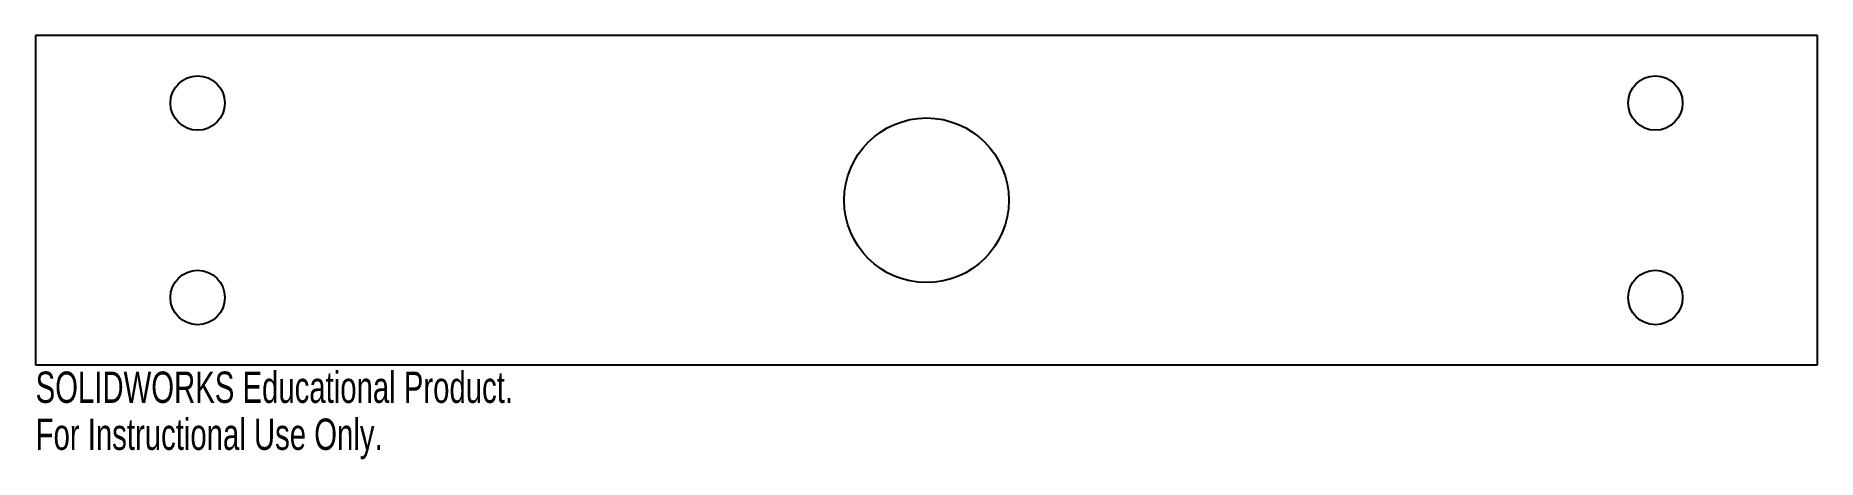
# Model space of a CAD drawing. Header units: millimetres. Extents: x -138 to 138, y -40 to 25.
import ezdxf

# ---------------------------------------------------------------- set-up
doc = ezdxf.new("R2010")
doc.units = ezdxf.units.MM
doc.styles.add('SLDTEXTSTYLE0', font='TXT', dxfattribs={"width": 0.7})

msp = doc.modelspace()

# ---------------------------------------------------------------- linework, layer by layer
at = {"color": 7, "linetype": 'Continuous', "lineweight": 25}
for p, q in [((-137.5, 25.4), (-137.5, -25.4)), ((137.5, 25.4), (-137.5, 25.4)), ((137.5, -25.4), (137.5, 25.4)), ((-137.5, -25.4), (137.5, -25.4))]:
    msp.add_line(p, q, dxfattribs=at)
for centre, radius in [((-112.5, 15), 4.2), ((112.5, 15), 4.2), ((0, 0), 12.7), ((-112.5, -15), 4.2), ((112.5, -15), 4.2)]:
    msp.add_circle(centre, radius, dxfattribs=at)

# ---------------------------------------------------------------- texts
at = {"color": 7, "linetype": 'Continuous', "char_height": 4.8336, "attachment_point": 1, "style": 'SLDTEXTSTYLE0'}
for s, insert in [('SOLIDWORKS Educational Product.', (-137.5, -26.42)), ('For Instructional Use Only.', (-137.5, -33.67))]:
    msp.add_mtext(s, dxfattribs=dict(at, insert=insert))

doc.saveas('drawing.dxf')
